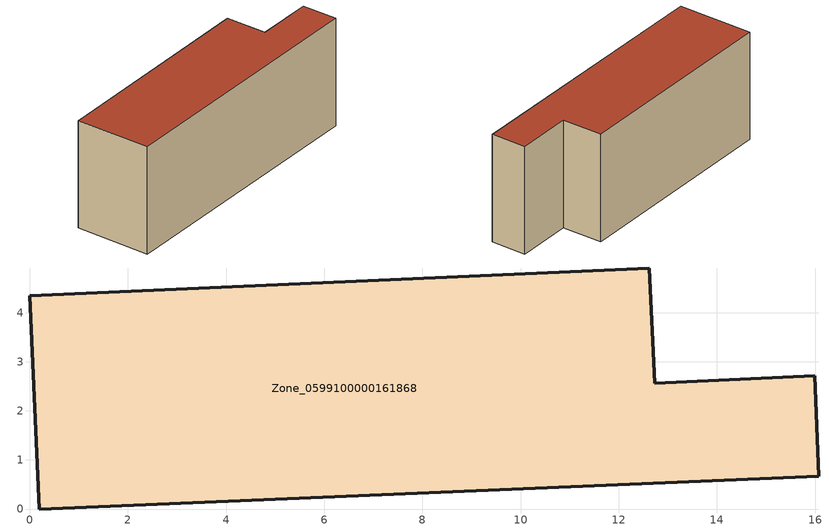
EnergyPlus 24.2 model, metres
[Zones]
Zone_0599100000161868
 floor ground (C_G): 0.19,0 0,4.35 12.62,4.91 12.73,2.56 15.99,2.71 16.08,0.67 z0
 wall outside (C_F): 0.19,0 16.08,0.67 15.99,2.71 12.73,2.56 12.62,4.91 0,4.35 0.19,0 z0:6.29
 roof outside (C_R): 0,4.35 0.19,0 16.08,0.67 15.99,2.71 12.73,2.56 12.62,4.91 z6.29
[BUILDING]
Pand.0599100000161868: North Axis=0; Terrain=City; Loads Convergence Tolerance Value=0.04; Temperature Convergence Tolerance Value=0.4; Solar Distribution=FullExterior; Maximum Number of Warmup Days=25; Minimum Number of Warmup Days=1
[Site:Location]
Rotterdam.The.Hague.AP_ZH_NLD Design_Conditions: Latitude=51.96; Longitude=4.45; Time Zone=1; Elevation=-4.5
[SITE:GROUNDTEMPERATURE:BUILDINGSURFACE]
18, 18, 18, 18, 18, 18, 18, 18, 18, 18, 18, 18
[MATERIAL] Thermal Absorptance=0.9; Solar Absorptance=0.7; Visible Absorptance=0.7
Name | Roughness | Thickness | Conductivity | Density | Specific Heat
G.TI.1946 | MediumSmooth | 0.15 | 1 | 540 | 1210
F.TI.1946 | Rough | 0.3 | 0.857143 | 1920 | 840
R.TI.1946 | MediumRough | 0.2 | 0.1 | 1500 | 1000
[CONSTRUCTION]
C_G: G.TI.1946
C_F: F.TI.1946
C_R: R.TI.1946
[ZONE]
Zone_0599100000161868: Type=1; Multiplier=1; Ceiling Height=Autocalculate; Volume=Autocalculate; Floor Area=autocalculate; Part of Total Floor Area=Yes
[ZONEINFILTRATION:DESIGNFLOWRATE]
Infil_Zone_0599100000161868: Zone or ZoneList or Space or SpaceList=Zone_0599100000161868; Schedule=AlwaysOn; Design Flow Rate Calculation Method=Flow/Area; Flow Rate per Floor Area=0.003; Constant Term Coefficient=1; Temperature Term Coefficient=0; Velocity Term Coefficient=0; Velocity Squared Term Coefficient=0
[HVACTEMPLATE:ZONE:IDEALLOADSAIRSYSTEM]
Zone_0599100000161868: Maximum Heating Supply Air Temperature=50; Minimum Cooling Supply Air Temperature=13; Maximum Heating Supply Air Humidity Ratio=0.0156; Minimum Cooling Supply Air Humidity Ratio=0.0077; Heating Limit=NoLimit; Cooling Limit=NoLimit; Dehumidification Control Type=ConstantSensibleHeatRatio; Cooling Sensible Heat Ratio=0.7; Dehumidification Setpoint=60; Humidification Control Type=None; Humidification Setpoint=30; Outdoor Air Method=None; Outdoor Air Flow Rate per Person=0.00944; Outdoor Air Flow Rate per Zone Floor Area=0; Outdoor Air Flow Rate per Zone=0; Demand Controlled Ventilation Type=None; Outdoor Air Economizer Type=NoEconomizer; Heat Recovery Type=None; Sensible Heat Recovery Effectiveness=0.7; Latent Heat Recovery Effectiveness=0.65
[ZONECONTROL:THERMOSTAT]
ThermostatControl_Zone_0599100000161868: Zone or ZoneList=Zone_0599100000161868; Control Type Schedule=DualSetpointControlType; Control 1=Thermostat_Zone_0599100000161868; Temperature Difference Between Cutout And Setpoint=0
[THERMOSTATSETPOINT:DUALSETPOINT]
Thermostat_Zone_0599100000161868: Heating Setpoint Temperature Schedule=HeatingSetpoint_Zone_0599100000161868; Cooling Setpoint Temperature Schedule=CoolingSetpoint_Zone_0599100000161868
[SCHEDULE:COMPACT]
HeatingSetpoint_Zone_0599100000161868: Through: 12/31, For: AllDays, Until: 24:00, 21
CoolingSetpoint_Zone_0599100000161868: Through: 12/31, For: AllDays, Until: 24:00, 24
DualSetpointControlType: Through: 12/31, For: AllDays, Until: 24:00, 4
AlwaysOn: Through: 12/31, For: AllDays, Until: 24:00, 1
